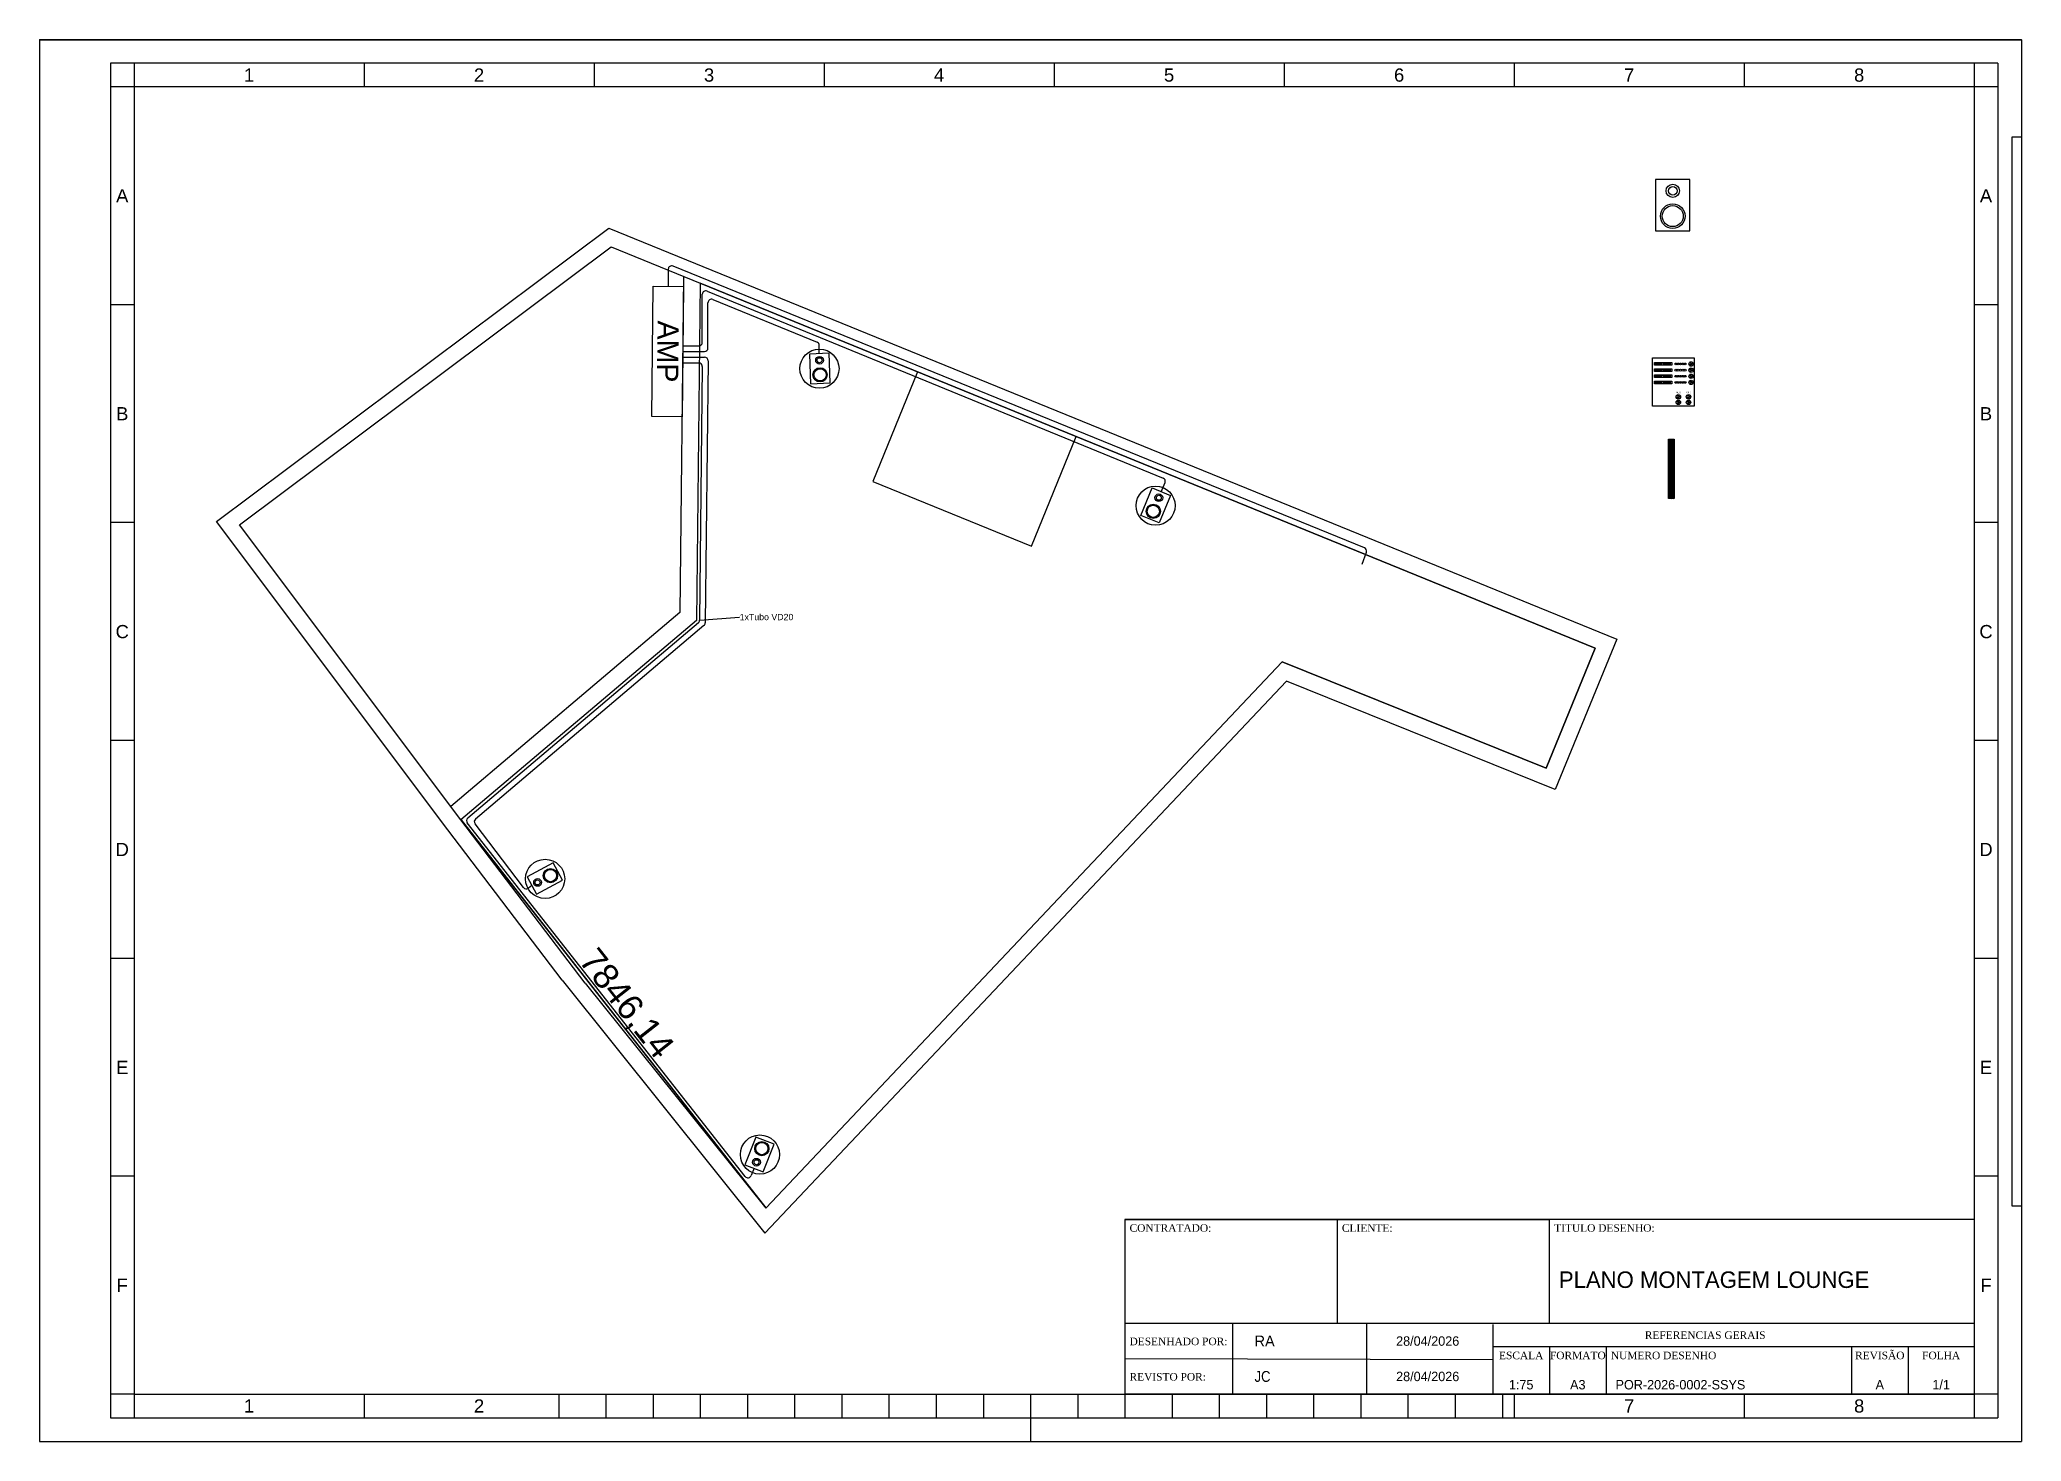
# Paper-space layout 'Layout1' of a CAD drawing. Header units: millimetres. Extents: x -87 to 333, y -15 to 282.
# The model-space entities are those that its viewports show. They can reach past a viewport. Long polylines and large blocks are cut down to what shows.
import ezdxf
from ezdxf import colors
from ezdxf.entities.mleader import LeaderData, LeaderLine
from ezdxf.enums import TextEntityAlignment as Align
from ezdxf.math import Vec2, Vec3

# ---------------------------------------------------------------- set-up
doc = ezdxf.new("R2010")
doc.units = ezdxf.units.MM
doc.layers.get('Defpoints').update_dxf_attribs({"color": 140})
for name, color, linetype in [('Cartiglio', 7, 'Continuous'), ('GEN - TEXT', 7, 'Continuous'), ('Ligação exterior', 171, 'Continuous'), ('Line_RIGHT', 1, 'Continuous'), ('MESA', 190, 'Continuous'), ('VP', 6, 'Continuous')]:
    doc.layers.add(name, color=color, linetype=linetype)
doc.layers.add('LINE_LEFT', color=170, linetype='Continuous', plot=False)
doc.styles.add('GE INSPIRA', font='')
doc.styles.add('ROMANTIC', font='romantic.ttf')
doc.styles.add('Standar', font='GOTHIC.TTF', dxfattribs={"height": 1.35})
doc.styles.get("Standard").update_dxf_attribs({"font": 'arial.ttf'})
doc.styles.get('GE INSPIRA').set_extended_font_data('GE Inspira')
doc.dimstyles.new('ISO-25', dxfattribs={"dimtxt": 400, "dimasz": 2.5, "dimexe": 1.25, "dimexo": 0.625, "dimtad": 1, "dimtxsty": 'Standard', "dimcen": 2.5, "dimadec": 0, "dimazin": 0, "dimtfac": 1, "dimtmove": 0, "dimatfit": 3, "dimfxl": 1, "dimarcsym": 0})
picture_1 = doc.add_image_def('image1.jpeg', size_in_pixel=(2000, 1500))

# ---------------------------------------------------------------- blocks, each defined once
blk = doc.blocks.new('A3')
at = {"layer": 'Cartiglio', "color": 7, "linetype": 'Continuous'}
for p, q in [((-84.28, 285.6), (335.72, 285.6)), ((-84.28, 285.6), (-84.28, -11.4)), ((335.72, 285.6), (335.72, -11.4)), ((330.72, 280.6), (-69.28, 280.6)), ((-69.28, 280.6), (-69.28, -6.4)), ((-64.28, 280.6), (-64.28, 275.6)), ((-15.53, 280.6), (-15.53, 275.6)), ((33.22, 280.6), (33.22, 275.6)), ((81.97, 280.6), (81.97, 275.6)), ((130.72, 280.6), (130.72, 275.6)), ((179.47, 280.6), (179.47, 275.6)), ((228.22, 280.6), (228.22, 275.6)), ((276.97, 280.6), (276.97, 275.6)), ((325.72, 280.6), (325.72, 275.6)), ((330.72, 280.6), (330.72, -6.4)), ((-64.28, 275.6), (-69.28, 275.6)), ((325.72, 275.6), (-64.28, 275.6)), ((-64.28, 275.6), (-64.28, -1.4)), ((325.72, 275.6), (325.72, -1.4)), ((330.72, 275.6), (325.72, 275.6)), ((-64.28, 229.44), (-69.28, 229.44)), ((330.72, 229.44), (325.72, 229.44)), ((-64.28, 183.27), (-69.28, 183.27)), ((330.72, 183.27), (325.72, 183.27)), ((-64.28, 137.1), (-69.28, 137.1)), ((330.72, 137.1), (325.72, 137.1)), ((-64.28, 90.94), (-69.28, 90.94)), ((330.72, 90.94), (325.72, 90.94)), ((-64.28, 44.77), (-69.28, 44.77)), ((330.72, 44.77), (325.72, 44.77)), ((-64.28, -1.4), (-69.28, -1.4)), ((-64.28, -1.4), (-64.28, -6.4)), ((-15.53, -1.4), (-15.53, -6.4)), ((25.72, -1.4), (25.72, -6.4)), ((35.72, -1.4), (35.72, -6.4)), ((45.72, -1.4), (45.72, -6.4)), ((55.72, -1.4), (55.72, -6.4)), ((65.72, -1.4), (65.72, -6.4)), ((75.72, -1.4), (75.72, -6.4)), ((85.72, -1.4), (85.72, -6.4)), ((95.72, -1.4), (95.72, -6.4)), ((105.72, -1.4), (105.72, -6.4)), ((115.72, -1.4), (115.72, -6.4)), ((125.72, -1.4), (125.72, -11.4)), ((135.72, -1.4), (135.72, -6.4)), ((145.72, -1.4), (145.72, -6.4)), ((155.72, -1.4), (155.72, -6.4)), ((165.72, -1.4), (165.72, -6.4)), ((175.72, -1.4), (175.72, -6.4)), ((185.72, -1.4), (185.72, -6.4)), ((195.72, -1.4), (195.72, -6.4)), ((205.72, -1.4), (205.72, -6.4)), ((215.72, -1.4), (215.72, -6.4)), ((225.72, -1.4), (225.72, -6.4)), ((228.22, -1.4), (228.22, -6.4)), ((276.97, -1.4), (276.97, -6.4)), ((330.72, -1.4), (325.72, -1.4)), ((325.72, -1.4), (325.72, -6.4)), ((-69.28, -6.4), (25.72, -6.4)), ((25.72, -6.4), (225.72, -6.4)), ((225.72, -6.4), (330.72, -6.4)), ((-84.28, -11.4), (335.72, -11.4))]:
    blk.add_line(p, q, dxfattribs=at)
at = {"layer": 'Cartiglio', "color": 7}
blk.add_line((-64.28, -1.4), (325.72, -1.4), dxfattribs=at)
at = {"layer": 'Cartiglio', "color": 7, "linetype": 'Continuous'}
blk.add_point((-64.28, -1.4), dxfattribs=at)
for s, p in [('1', (-39.91, 278.1)), ('2', (8.84, 278.1)), ('3', (57.59, 278.1)), ('4', (106.34, 278.1)), ('5', (155.09, 278.1)), ('6', (203.84, 278.1)), ('7', (252.59, 278.1)), ('8', (301.34, 278.1)), ('A', (-66.78, 252.52)), ('A', (328.22, 252.52)), ('B', (-66.78, 206.35)), ('B', (328.22, 206.35)), ('C', (-66.78, 160.18)), ('C', (328.22, 160.18)), ('D', (-66.78, 114.02)), ('D', (328.22, 114.02)), ('E', (-66.78, 67.85)), ('E', (328.22, 67.85)), ('F', (-66.78, 21.68)), ('F', (328.22, 21.68)), ('1', (-39.91, -3.9)), ('2', (8.84, -3.9)), ('7', (252.59, -3.9)), ('8', (301.34, -3.9))]:
    blk.add_text(s, height=2.8, dxfattribs=at).set_placement(p, align=Align.MIDDLE_CENTER)
blk = doc.blocks.new('Cartiglio_GE')
for p, q in [((-180, 37), (-180, 0)), ((0, 37), (-180, 37)), ((-180, 37), (-90, 37)), ((-135, 37), (-135, 15)), ((-90, 15), (-90, 37)), ((0, 37), (0, 0)), ((0, 15), (-180, 15)), ((-157.19, 14.93), (-157.19, -0.07)), ((-128.78, 14.85), (-128.78, -0.15)), ((-102, 14.77), (-102, 10)), ((-102, 10), (-102, 0)), ((0, 10), (-102, 10)), ((-90, 10), (-90, 0)), ((-78, 10), (-78, 0)), ((-26, 10), (-26, 0)), ((-14, 10), (-14, 0)), ((-102, 7.27), (-180, 7.5)), ((0, 0), (-180, 0))]:
    blk.add_line(p, q)
at = {"style": 'ROMANTIC'}
for s, p in [('CONTRATADO:', (-179, 36)), ('CLIENTE:', (-134, 36)), ('TITULO DESENHO:', (-89, 36)), ('NUMERO DESENHO', (-77, 9))]:
    blk.add_text(s, height=1.6, dxfattribs=at).set_placement(p, align=Align.TOP_LEFT)
blk.add_text('REFERENCIAS GERAIS', height=1.6, dxfattribs=at).set_placement((-57, 12.5), align=Align.MIDDLE_CENTER)
for s, p in [('DESENHADO POR:', (-179, 10.37)), ('REVISTO POR:', (-179, 2.87))]:
    blk.add_text(s, height=1.6, dxfattribs=at).set_placement(p)
for s, p in [('ESCALA', (-96, 9)), ('FORMATO', (-84, 9)), ('REVISÃO', (-20, 9)), ('FOLHA', (-7, 9))]:
    blk.add_text(s, height=1.6, dxfattribs=at).set_placement(p, align=Align.TOP_CENTER)
at = {"style": 'ROMANTIC', "flags": 12}
for tag, p in [('TITLE_1', (-88, 28.5)), ('TITLE_2', (-88, 22.5)), ('TITLE_3', (-88, 16.5))]:
    blk.add_attdef(tag, p, '', height=1.6, dxfattribs=at)
for tag, p in [('CHECKED_BY', (-154, 11.25)), ('DRW_DATE', (-125, 11.25)), ('CHECKED_BY', (-154, 3.75)), ('CHK_DATE', (-125, 3.75))]:
    blk.add_attdef(tag, text='', height=1.6, dxfattribs=at).set_placement(p, align=Align.MIDDLE_LEFT)
for tag, p in [('1:1', (-96, 1)), ('AX', (-84, 1)), ('AA', (-20, 1)), ('1/1', (-7, 1))]:
    blk.add_attdef(tag, text='', height=1.6, dxfattribs=at).set_placement(p, align=Align.CENTER)
blk = doc.blocks.new('*U16')
at = {"color": 0, "linetype": 'Continuous'}
for p, q in [((-0.16, 0.205), (-0.16, -0.274)), ((0.16, 0.205), (-0.16, 0.205)), ((0.16, -0.274), (0.16, 0.205)), ((-0.16, -0.274), (0.16, -0.274))]:
    blk.add_line(p, q, dxfattribs=at)
for centre, radius in [((0, 0.099), 0.0622), ((0, 0.099), 0.0399), ((0, -0.137), 0.115), ((0, -0.137), 0.0983)]:
    blk.add_circle(centre, radius, dxfattribs=at)
blk = doc.blocks.new('*U17')
at = {"color": 0, "linetype": 'Continuous'}
for p, q in [((-0.16, 0.205), (-0.16, -0.274)), ((0.16, 0.205), (-0.16, 0.205)), ((0.16, -0.274), (0.16, 0.205)), ((-0.16, -0.274), (0.16, -0.274))]:
    blk.add_line(p, q, dxfattribs=at)
for centre, radius in [((0, 0.099), 0.0622), ((0, 0.099), 0.0399), ((0, -0.137), 0.115), ((0, -0.137), 0.0983)]:
    blk.add_circle(centre, radius, dxfattribs=at)
blk = doc.blocks.new('*U18')
at = {"color": 0, "linetype": 'Continuous'}
for p, q in [((-0.16, 0.205), (-0.16, -0.274)), ((0.16, 0.205), (-0.16, 0.205)), ((0.16, -0.274), (0.16, 0.205)), ((-0.16, -0.274), (0.16, -0.274))]:
    blk.add_line(p, q, dxfattribs=at)
for centre, radius in [((0, 0.099), 0.0622), ((0, 0.099), 0.0399), ((0, -0.137), 0.115), ((0, -0.137), 0.0983)]:
    blk.add_circle(centre, radius, dxfattribs=at)
blk = doc.blocks.new('*D22')
at = {"layer": 'Defpoints', "color": 0, "transparency": 16777216}
for p in [(14759, -10714), (19606, -16884), (19606, -16884)]:
    blk.add_point(p, dxfattribs=at)
at = {"layer": 'MESA', "color": 0, "lineweight": -2, "transparency": 16777216}
for p, q in [((14758, -10714), (14758, -10715)), ((14761, -10716), (19605, -16882)), ((19607, -16883), (19607, -16883))]:
    blk.add_line(p, q, dxfattribs=at)
at = {"layer": 'MESA', "color": 0, "transparency": 16777216}
for points in [[(14761, -10716), (14760, -10716), (14759, -10714)], [(19605, -16881), (19604, -16882), (19606, -16884)]]:
    blk.add_solid(points, dxfattribs=at)
at = {"layer": 'MESA', "color": 0, "transparency": 16777216, "insert": (17372, -13650), "char_height": 400, "attachment_point": 5, "rotation": 308.1555}
blk.add_mtext('7846,14', dxfattribs=at)

msp = doc.modelspace()

# ---------------------------------------------------------------- linework, layer by layer
for p, q in [((10872.164, -5972.429), (17108.935, -1311.336)), ((17108.935, -1311.336), (33133.877, -7840.857)), ((11240.74, -6025.355), (17147.336, -1611.021)), ((17147.336, -1611.021), (18559.691, -2186.498)), ((18296.976, -2079.453), (18240.668, -7422.168)), ((18559.691, -2186.498), (18502.407, -7545.238)), ((18559.691, -2186.498), (32790.599, -7985.022)), ((22014.729, -3594.288), (21304.138, -5338.242)), ((23828.572, -6366.847), (24539.164, -4622.893)), ((21304.138, -5338.242), (23828.572, -6366.847)), ((14549.124, -10872.516), (10872.164, -5972.429)), ((14758.974, -10713.916), (11240.74, -6025.355)), ((18240.668, -7422.168), (14600.826, -10503.161)), ((18502.407, -7545.238), (14758.974, -10713.916)), ((33133.877, -7840.857), (32154.425, -10232.632)), ((32790.599, -7985.022), (32010.099, -9890.965)), ((19606.301, -16883.622), (27812.909, -8201.096)), ((32010.099, -9890.965), (27812.909, -8201.096)), ((19590.33, -17283.453), (27880.944, -8512.048)), ((32154.425, -10232.632), (27880.944, -8512.048)), ((16367.732, -13261.657), (14549.124, -10872.516)), ((16734.256, -13308.883), (14758.974, -10713.916)), ((16367.732, -13261.657), (19590.33, -17283.453)), ((16732.265, -13310.441), (19606.301, -16883.622))]:
    msp.add_line(p, q)
msp.add_lwpolyline([(19606.301, -16883.622), (27812.909, -8201.096), (32010.099, -9890.965), (32790.599, -7985.022), (18559.691, -2186.498), (18502.407, -7545.238), (14758.974, -10713.916), (19606.301, -16883.622)])
at = {"layer": 'Ligação exterior', "color": 6, "linetype": 'Continuous', "lineweight": -3}
msp.add_lwpolyline([(18295.301, -2238.455), (18273.483, -4308.595), (17792.523, -4303.526), (17814.341, -2233.386)], close=True, dxfattribs=at)
at = {"layer": 'LINE_LEFT'}
for p, q in [((18686.61, -3218.52), (18686.61, -2497.036)), ((18762.477, -2446.14), (20421.791, -3126.26)), ((18284.392, -3273.525), (18631.604, -3273.525)), ((18284.392, -3363.528), (18631.981, -3363.528)), ((18686.983, -3419.122), (18642.442, -7585.808)), ((20455.935, -3306.572), (20455.935, -3177.156)), ((18622.977, -7627.204), (14991.38, -10701.218)), ((15754.183, -11789.44), (14983.15, -10776.518)), ((15885.243, -11758.806), (15831.268, -11799.892))]:
    msp.add_line(p, q, dxfattribs=at)
for centre in [(20457.952, -3544.517), (16098.217, -11652.674)]:
    msp.add_circle(centre, 311.154, dxfattribs=at)
for centre, start, end in [((18741.615, -2497.036), 67.7122461, 180), ((20400.93, -3177.156), 0, 67.7122461), ((18631.604, -3218.52), 270, 0), ((18631.981, -3418.534), 359.387543, 90), ((18587.439, -7585.22), 310.2466832, 359.387543), ((15026.918, -10743.202), 130.2466832, 217.2782897), ((15797.951, -11756.124), 217.2782897, 307.2782897)]:
    msp.add_arc(centre, 55.006, start, end, dxfattribs=at)
at = {"layer": 'Line_RIGHT'}
for p, q in [((18596.607, -3128.516), (18596.607, -2362.87)), ((18672.474, -2311.973), (25921.052, -5283.022)), ((18284.392, -3183.522), (18541.601, -3183.522)), ((18284.392, -3453.532), (18541.01, -3453.532)), ((18596.012, -3509.125), (18552.884, -7543.698)), ((25891.832, -5500.205), (25951.13, -5354.674)), ((18533.419, -7585.094), (14868.643, -10687.192)), ((19279.876, -16380.812), (14860.948, -10763.184)), ((19419.334, -16252.011), (19374.323, -16366.874))]:
    msp.add_line(p, q, dxfattribs=at)
at = {"layer": 'Line_RIGHT', "linetype": 'Continuous'}
for p, q in [((25567.959, -5877.427), (25745.892, -5440.74)), ((25745.892, -5440.74), (26037.772, -5559.67)), ((26037.772, -5559.67), (25859.84, -5996.357)), ((25859.84, -5996.357), (25567.959, -5877.427))]:
    msp.add_line(p, q, dxfattribs=at)
at = {"layer": 'Line_RIGHT'}
for centre in [(25801.536, -5721.812), (19512.348, -16032.99)]:
    msp.add_circle(centre, 311.154, dxfattribs=at)
at = {"layer": 'Line_RIGHT', "linetype": 'Continuous'}
for centre, radius in [((25852.618, -5596.444), 61.31), ((25852.618, -5596.444), 39.303), ((25764.982, -5811.524), 113.154), ((25764.982, -5811.524), 96.873)]:
    msp.add_circle(centre, radius, dxfattribs=at)
at = {"layer": 'Line_RIGHT'}
for centre, start, end in [((18651.612, -2362.87), 67.7122461, 180), ((18541.601, -3128.516), 270, 0), ((18541.01, -3508.537), 359.387543, 90), ((25900.19, -5333.918), 337.8310769, 67.7122461), ((18497.881, -7543.11), 310.2466832, 359.387543), ((14904.181, -10729.176), 130.2466832, 218.1892271), ((19323.109, -16346.805), 218.1892271, 338.6012187)]:
    msp.add_arc(centre, 55.006, start, end, dxfattribs=at)
at = {"layer": 'MESA'}
msp.add_lwpolyline([(29084.81, -6650.118), (29151.247, -6461.466, 0.400131312), (29120.12, -6392.256), (18130.582, -1914.46, 0.532655248), (18054.821, -1965.4), (18054.821, -2235.921)], format="xyb", dxfattribs=at)

# ---------------------------------------------------------------- block references
at = {"layer": 'LINE_LEFT', "linetype": 'Continuous'}
for name, p, xscale, yscale, zscale, rotation in [('*U16', (20463.314, -3508.094), 985.2901051008264, 985.2901051008264, 985.2901051008264, 2.09698799551707), ('*U17', (16063.13, -11663.824), 985.2901051008268, 985.2901051008268, 985.2901051008268, 118.0999483707428)]:
    msp.add_blockref(name, p, dxfattribs=dict(at, xscale=xscale, yscale=yscale, zscale=zscale, rotation=rotation))
at = {"layer": 'Line_RIGHT', "linetype": 'Continuous', "xscale": 985.2901051008264, "yscale": 985.2901051008264, "zscale": 985.2901051008264, "rotation": 158.6012187131359}
msp.add_blockref('*U18', (19492.91, -16064.255), dxfattribs=at)

# ---------------------------------------------------------------- texts
at = {"layer": 'Ligação exterior', "color": 6, "linetype": 'Continuous', "lineweight": -3, "insert": (18049.098, -3271.77), "char_height": 338.8232, "attachment_point": 5, "rotation": 269.3961639, "style": 'Standar'}
msp.add_mtext_dynamic_manual_height_columns('\\pxqc;AMP', width=596.77692, gutter_width=1694.116, heights=[0], dxfattribs=at)

# ---------------------------------------------------------------- dimensions: what is measured, and where the dimension line sits
at = {"layer": 'MESA'}
dim = msp.add_aligned_dim(p1=(14758.974, -10713.916), p2=(19606.301, -16883.622), distance=0, dimstyle='ISO-25', dxfattribs=at)
dim.commit()
dim.dimension.update_dxf_attribs({"geometry": '*D22', "text_midpoint": (17372.15, -13649.876)})

# ---------------------------------------------------------------- pictures from other files: only their frames are drawn
image = msp.add_image(picture_1, insert=(39414.736, -16855.782), size_in_units=(22662.293, 16996.72), dxfattribs=at)
image.dxf.flags = 7

# ---------------------------------------------------------------- leaders
at = {"layer": 'MESA', "color": 7}
ml = msp.add_multileader_mtext('Standard', dxfattribs=at)
ml.set_content('1xTubo VD20', color=7)
ml.set_leader_properties()
ml.build(insert=Vec2(0, 0))
ctx = ml.context
ctx.base_point, ctx.char_height, ctx.plane_origin = Vec3(19187.647, -7492.557), 100, Vec3(18552.884, -7543.698)
notes = []
notes.append((ctx, [(0, (1, 1, 0), (19179.647, -7492.557), (1, 0), 8, [(0, [(18552.884, -7543.698)], 0, [])])]))
ctx.mtext.insert, ctx.mtext.flow_direction = Vec3(19189.647, -7441.705), 5
for ctx, leaders in notes:
    for number, flags, end, landing, length, lines in leaders:
        leader = LeaderData()
        leader.index, (leader.has_last_leader_line, leader.has_dogleg_vector, leader.attachment_direction) = number, flags
        leader.last_leader_point, leader.dogleg_vector, leader.dogleg_length = Vec3(end), Vec3(landing), length
        for number, points, colour, breaks in lines:
            line = LeaderLine()
            line.index, line.vertices, line.color, line.breaks = number, Vec3.list(points), colors.encode_raw_color(colour), breaks
            leader.lines.append(line)
        ctx.leaders.append(leader)

psp = doc.layouts.get("Layout1")

# ---------------------------------------------------------------- linework, layer by layer
at = {"linetype": 'Continuous'}
for p, q in [((255, 252.77), (255, 241.89)), ((262.27, 252.77), (255, 252.77)), ((262.27, 241.89), (262.27, 252.77)), ((255, 241.89), (262.27, 241.89))]:
    psp.add_line(p, q, dxfattribs=at)
at = {"color": 4, "linetype": 'Continuous'}
for p, q in [((257.76, 197.68), (257.84, 197.76)), ((257.76, 197.52), (257.99, 197.76)), ((257.76, 197.37), (258.14, 197.76)), ((257.76, 197.22), (258.3, 197.76)), ((257.76, 197.06), (258.45, 197.76)), ((257.76, 196.91), (258.61, 197.76)), ((257.76, 196.76), (258.76, 197.76)), ((257.76, 197.63), (257.89, 197.76)), ((257.76, 197.47), (258.04, 197.76)), ((257.76, 197.32), (258.2, 197.76)), ((257.76, 197.17), (258.35, 197.76)), ((257.76, 197.01), (258.5, 197.76)), ((257.76, 196.86), (258.66, 197.76)), ((257.76, 196.7), (258.81, 197.76)), ((257.76, 196.6), (258.9, 197.74)), ((257.76, 196.55), (258.9, 197.69)), ((257.76, 196.45), (258.9, 197.59)), ((257.76, 196.4), (258.9, 197.54)), ((257.76, 196.29), (258.9, 197.44)), ((257.76, 196.24), (258.9, 197.38)), ((257.76, 196.14), (258.9, 197.28)), ((257.76, 196.09), (258.9, 197.23)), ((257.76, 195.99), (258.9, 197.13)), ((257.76, 195.94), (258.9, 197.08)), ((257.76, 195.83), (258.9, 196.97)), ((257.76, 195.78), (258.9, 196.92)), ((257.76, 195.68), (258.9, 196.82)), ((257.76, 195.63), (258.9, 196.77)), ((257.76, 195.53), (258.9, 196.67)), ((257.76, 195.47), (258.9, 196.62)), ((257.76, 195.37), (258.9, 196.51)), ((257.76, 195.32), (258.9, 196.46)), ((257.76, 195.22), (258.9, 196.36)), ((257.76, 195.17), (258.9, 196.31)), ((257.76, 195.06), (258.9, 196.21)), ((257.76, 195.01), (258.9, 196.15)), ((257.76, 194.91), (258.9, 196.05)), ((257.76, 194.86), (258.9, 196)), ((257.76, 194.76), (258.9, 195.9)), ((257.76, 194.71), (258.9, 195.85)), ((257.76, 194.6), (258.9, 195.74)), ((257.76, 194.55), (258.9, 195.69)), ((257.76, 194.45), (258.9, 195.59)), ((257.76, 194.4), (258.9, 195.54)), ((257.76, 194.29), (258.9, 195.44)), ((257.76, 194.24), (258.9, 195.39)), ((257.76, 194.14), (258.9, 195.28)), ((257.76, 194.09), (258.9, 195.23)), ((257.76, 193.99), (258.9, 195.13)), ((257.76, 193.94), (258.9, 195.08)), ((257.76, 193.83), (258.9, 194.98)), ((257.76, 193.78), (258.9, 194.92)), ((257.76, 193.68), (258.9, 194.82)), ((257.76, 193.63), (258.9, 194.77)), ((257.76, 193.53), (258.9, 194.67)), ((257.76, 193.47), (258.9, 194.62)), ((257.76, 193.37), (258.9, 194.51)), ((257.76, 193.32), (258.9, 194.46)), ((257.76, 193.22), (258.9, 194.36)), ((257.76, 193.17), (258.9, 194.31)), ((257.76, 193.06), (258.9, 194.21)), ((257.76, 193.01), (258.9, 194.16)), ((257.76, 192.91), (258.9, 194.05)), ((257.76, 192.86), (258.9, 194)), ((257.76, 192.76), (258.9, 193.9)), ((257.76, 192.71), (258.9, 193.85)), ((257.76, 192.6), (258.9, 193.74)), ((257.76, 192.55), (258.9, 193.69)), ((257.76, 192.45), (258.9, 193.59)), ((257.76, 192.4), (258.9, 193.54)), ((257.76, 192.3), (258.9, 193.44)), ((257.76, 192.24), (258.9, 193.39)), ((257.76, 192.14), (258.9, 193.28)), ((257.76, 192.09), (258.9, 193.23)), ((257.76, 191.99), (258.9, 193.13)), ((257.76, 191.94), (258.9, 193.08)), ((257.76, 191.83), (258.9, 192.98)), ((257.76, 191.78), (258.9, 192.92)), ((257.76, 191.68), (258.9, 192.82)), ((257.76, 191.63), (258.9, 192.77)), ((257.76, 191.53), (258.9, 192.67)), ((257.76, 191.48), (258.9, 192.62)), ((257.76, 191.37), (258.9, 192.51)), ((257.76, 191.32), (258.9, 192.46)), ((257.76, 191.22), (258.9, 192.36)), ((257.76, 191.17), (258.9, 192.31)), ((257.76, 191.07), (258.9, 192.21)), ((257.76, 191.01), (258.9, 192.16)), ((257.76, 190.91), (258.9, 192.05)), ((257.76, 190.86), (258.9, 192)), ((257.76, 190.76), (258.9, 191.9)), ((257.76, 190.71), (258.9, 191.85)), ((257.76, 190.6), (258.9, 191.75)), ((257.76, 190.55), (258.9, 191.69)), ((257.76, 190.45), (258.9, 191.59)), ((257.76, 190.4), (258.9, 191.54)), ((257.76, 190.3), (258.9, 191.44)), ((257.76, 190.25), (258.9, 191.39)), ((257.76, 190.14), (258.9, 191.28)), ((257.76, 190.09), (258.9, 191.23)), ((257.76, 189.99), (258.9, 191.13)), ((257.76, 189.94), (258.9, 191.08)), ((257.76, 189.84), (258.9, 190.98)), ((257.76, 189.78), (258.9, 190.93)), ((257.76, 189.68), (258.9, 190.82)), ((257.76, 189.63), (258.9, 190.77)), ((257.76, 189.53), (258.9, 190.67)), ((257.76, 189.48), (258.9, 190.62)), ((257.76, 189.37), (258.9, 190.52)), ((257.76, 189.32), (258.9, 190.46)), ((257.76, 189.22), (258.9, 190.36)), ((257.76, 189.17), (258.9, 190.31)), ((257.76, 189.07), (258.9, 190.21)), ((257.76, 189.01), (258.9, 190.16)), ((257.76, 188.91), (258.9, 190.05)), ((257.76, 188.86), (258.9, 190)), ((257.76, 188.76), (258.9, 189.9)), ((257.76, 188.71), (258.9, 189.85)), ((257.76, 188.6), (258.9, 189.75)), ((257.76, 188.55), (258.9, 189.7)), ((257.76, 188.45), (258.9, 189.59)), ((257.76, 188.4), (258.9, 189.54)), ((257.76, 188.3), (258.9, 189.44)), ((257.76, 188.25), (258.9, 189.39)), ((257.76, 188.14), (258.9, 189.29)), ((257.76, 188.09), (258.9, 189.23)), ((257.76, 187.99), (258.9, 189.13)), ((257.76, 187.94), (258.9, 189.08)), ((257.76, 187.84), (258.9, 188.98)), ((257.76, 187.78), (258.9, 188.93)), ((257.76, 187.68), (258.9, 188.82)), ((257.76, 187.63), (258.9, 188.77)), ((257.76, 187.53), (258.9, 188.67)), ((257.76, 187.48), (258.9, 188.62)), ((257.76, 187.37), (258.9, 188.52)), ((257.76, 187.32), (258.9, 188.46)), ((257.76, 187.22), (258.9, 188.36)), ((257.76, 187.17), (258.9, 188.31)), ((257.76, 187.07), (258.9, 188.21)), ((257.76, 187.02), (258.9, 188.16)), ((257.76, 186.91), (258.9, 188.05)), ((257.76, 186.86), (258.9, 188)), ((257.76, 186.76), (258.9, 187.9)), ((257.76, 186.71), (258.9, 187.85)), ((257.76, 186.61), (258.9, 187.75)), ((257.76, 186.55), (258.9, 187.7)), ((257.76, 186.45), (258.9, 187.59)), ((257.76, 186.4), (258.9, 187.54)), ((257.76, 186.3), (258.9, 187.44)), ((257.76, 186.25), (258.9, 187.39)), ((257.76, 186.14), (258.9, 187.29)), ((257.76, 186.09), (258.9, 187.23)), ((257.76, 185.99), (258.9, 187.13)), ((257.76, 185.94), (258.9, 187.08)), ((257.76, 185.84), (258.9, 186.98)), ((257.76, 185.79), (258.9, 186.93)), ((257.76, 185.68), (258.9, 186.82)), ((257.76, 185.63), (258.9, 186.77)), ((257.76, 185.53), (258.9, 186.67)), ((257.76, 185.48), (258.9, 186.62)), ((257.76, 185.38), (258.9, 186.52)), ((257.76, 185.32), (258.9, 186.47)), ((257.76, 185.22), (258.9, 186.36)), ((257.79, 185.2), (258.9, 186.31)), ((257.89, 185.2), (258.9, 186.21)), ((257.94, 185.2), (258.9, 186.16)), ((258.04, 185.2), (258.9, 186.06)), ((258.09, 185.2), (258.9, 186)), ((258.2, 185.2), (258.9, 185.9)), ((258.25, 185.2), (258.9, 185.85)), ((258.35, 185.2), (258.9, 185.75)), ((258.4, 185.2), (258.9, 185.7)), ((258.5, 185.2), (258.9, 185.59)), ((258.56, 185.2), (258.9, 185.54)), ((258.66, 185.2), (258.9, 185.44)), ((258.71, 185.2), (258.9, 185.39)), ((258.81, 185.2), (258.9, 185.29)), ((258.86, 185.2), (258.9, 185.24))]:
    psp.add_line(p, q, dxfattribs=at)
at = {"linetype": 'Continuous'}
for centre, radius in [((258.63, 250.38), 1.41), ((258.63, 250.38), 0.907), ((258.63, 245.02), 2.61), ((258.63, 245.02), 2.23)]:
    psp.add_circle(centre, radius, dxfattribs=at)
at = {"layer": 'Ligação exterior', "color": 7, "linetype": 'Continuous', "lineweight": -3}
for p, q in [((254.34, 214.99), (263.19, 214.99)), ((254.34, 204.74), (254.34, 214.99)), ((263.19, 214.99), (263.19, 204.74)), ((254.74, 211.38), (258.41, 211.38)), ((254.74, 210.8), (254.74, 211.38)), ((258.41, 210.8), (254.74, 210.8)), ((254.74, 210.08), (258.41, 210.08)), ((254.74, 209.5), (254.74, 210.08)), ((256.25, 211.09), (254.87, 211.09)), ((256.25, 211.32), (256.59, 211.32)), ((256.25, 210.86), (256.25, 211.32)), ((256.59, 210.86), (256.25, 210.86)), ((256.25, 210.02), (256.59, 210.02)), ((256.25, 209.56), (256.25, 210.02)), ((256.59, 211.32), (256.59, 210.86)), ((258.24, 211.09), (256.59, 211.09)), ((256.59, 210.02), (256.59, 209.56)), ((258.41, 211.38), (258.41, 210.8)), ((258.41, 210.08), (258.41, 209.5)), ((258.41, 209.5), (254.74, 209.5)), ((256.25, 209.79), (254.87, 209.79)), ((256.59, 209.56), (256.25, 209.56)), ((258.24, 209.79), (256.59, 209.79)), ((263.19, 204.74), (254.34, 204.74))]:
    psp.add_line(p, q, dxfattribs=at)
at = {"layer": 'Ligação exterior', "color": 5, "linetype": 'Continuous', "lineweight": -3}
for p, q in [((254.74, 213.99), (258.41, 213.99)), ((254.74, 213.41), (254.74, 213.99)), ((258.41, 213.41), (254.74, 213.41)), ((256.25, 213.7), (254.87, 213.7)), ((256.25, 213.93), (256.59, 213.93)), ((256.25, 213.47), (256.25, 213.93)), ((256.59, 213.47), (256.25, 213.47)), ((256.59, 213.93), (256.59, 213.47)), ((258.24, 213.7), (256.59, 213.7)), ((258.41, 213.99), (258.41, 213.41))]:
    psp.add_line(p, q, dxfattribs=at)
at = {"layer": 'Ligação exterior', "color": 112, "linetype": 'Continuous', "lineweight": -3}
for p, q in [((254.74, 212.68), (258.41, 212.68)), ((254.74, 212.11), (254.74, 212.68)), ((258.41, 212.11), (254.74, 212.11)), ((256.25, 212.39), (254.87, 212.39)), ((256.25, 212.63), (256.59, 212.63)), ((256.25, 212.16), (256.25, 212.63)), ((256.59, 212.16), (256.25, 212.16)), ((256.59, 212.63), (256.59, 212.16)), ((258.24, 212.39), (256.59, 212.39)), ((258.41, 212.68), (258.41, 212.11))]:
    psp.add_line(p, q, dxfattribs=at)
at = {"layer": 'Ligação exterior', "color": 4, "linetype": 'Continuous', "lineweight": -3}
for p, q in [((257.76, 197.76), (258.9, 197.76)), ((257.76, 185.2), (257.76, 197.76)), ((258.9, 197.76), (258.9, 185.2)), ((258.9, 185.2), (257.76, 185.2))]:
    psp.add_line(p, q, dxfattribs=at)
at = {"layer": 'Ligação exterior', "color": 5, "linetype": 'Continuous', "lineweight": -3}
for centre, radius in [((259.27, 213.7), 0.187), ((259.77, 213.7), 0.187), ((260.27, 213.7), 0.187), ((260.77, 213.7), 0.187), ((261.26, 213.7), 0.187), ((262.52, 213.7), 0.474), ((262.39, 213.92), 0.111), ((262.39, 213.48), 0.111), ((262.77, 213.7), 0.111)]:
    psp.add_circle(centre, radius, dxfattribs=at)
at = {"layer": 'Ligação exterior', "color": 112, "linetype": 'Continuous', "lineweight": -3}
for centre, radius in [((259.27, 212.39), 0.187), ((259.77, 212.39), 0.187), ((260.27, 212.39), 0.187), ((260.77, 212.39), 0.187), ((261.26, 212.39), 0.187), ((262.52, 212.39), 0.474), ((262.39, 212.61), 0.111), ((262.39, 212.18), 0.111), ((262.77, 212.39), 0.111)]:
    psp.add_circle(centre, radius, dxfattribs=at)
at = {"layer": 'Ligação exterior', "color": 7, "linetype": 'Continuous', "lineweight": -3}
for centre, radius in [((259.27, 211.09), 0.187), ((259.77, 211.09), 0.187), ((260.27, 211.09), 0.187), ((260.77, 211.09), 0.187), ((261.26, 211.09), 0.187), ((262.52, 211.09), 0.474), ((262.52, 209.79), 0.474), ((262.39, 211.31), 0.111), ((262.39, 210.87), 0.111), ((262.39, 210.01), 0.111), ((262.77, 211.09), 0.111), ((259.27, 209.79), 0.187), ((259.77, 209.79), 0.187), ((260.27, 209.79), 0.187), ((260.77, 209.79), 0.187), ((261.26, 209.79), 0.187), ((262.39, 209.57), 0.111), ((262.77, 209.79), 0.111)]:
    psp.add_circle(centre, radius, dxfattribs=at)
at = {"layer": 'Ligação exterior', "color": 116, "linetype": 'Continuous', "lineweight": -3, "true_color": 0x136734}
for centre, radius in [((259.81, 206.75), 0.474), ((259.81, 205.57), 0.474), ((259.68, 206.97), 0.111), ((259.68, 206.53), 0.111), ((259.68, 205.79), 0.111), ((260.06, 206.75), 0.111), ((259.68, 205.36), 0.111), ((260.06, 205.57), 0.111)]:
    psp.add_circle(centre, radius, dxfattribs=at)
at = {"layer": 'Ligação exterior', "color": 1, "linetype": 'Continuous', "lineweight": -3}
for centre, radius in [((261.98, 206.75), 0.474), ((261.86, 206.97), 0.111), ((261.86, 206.53), 0.111), ((262.24, 206.75), 0.111)]:
    psp.add_circle(centre, radius, dxfattribs=at)
at = {"layer": 'Ligação exterior', "color": 30, "linetype": 'Continuous', "lineweight": -3}
for centre, radius in [((261.98, 205.57), 0.474), ((261.86, 205.79), 0.111), ((261.86, 205.36), 0.111), ((262.24, 205.57), 0.111)]:
    psp.add_circle(centre, radius, dxfattribs=at)

# ---------------------------------------------------------------- block references
at = {"layer": 'Cartiglio', "color": 7}
psp.add_blockref('A3', (-3.2, -3.19), dxfattribs=at)
at = {"layer": 'GEN - TEXT'}
ref = psp.add_blockref('Cartiglio_GE', (322.51, -4.58), dxfattribs=at)
ref.add_attrib('XXX-XXXXX', 'POR-2026-0002-SSYS', (246.51, -3.58), dxfattribs={"layer": 'Cartiglio', "color": 7, "height": 2, "style": 'GE INSPIRA'})
ref.add_attrib('TITLE_2', 'PLANO MONTAGEM LOUNGE', (234.51, 17.92), dxfattribs={"layer": 'Cartiglio', "height": 3.5, "style": 'GE INSPIRA'})
ref.add_attrib('DRAWN_BY', 'RA', dxfattribs={"layer": 'Cartiglio', "color": 7, "height": 2.3, "style": 'GE INSPIRA'}).set_placement((170, 6.67), align=Align.MIDDLE_LEFT)
ref.add_attrib('DRW_DATE', '28/04/2026', dxfattribs={"layer": 'Cartiglio', "color": 7, "height": 2, "style": 'GE INSPIRA'}).set_placement((200, 6.67), align=Align.MIDDLE_LEFT)
ref.add_attrib('CHECKED_BY', 'JC', dxfattribs={"layer": 'Cartiglio', "color": 7, "height": 2.3, "style": 'GE INSPIRA', "width": 0.9}).set_placement((170, -0.83), align=Align.MIDDLE_LEFT)
ref.add_attrib('CHK_DATE', '28/04/2026', dxfattribs={"layer": 'Cartiglio', "color": 7, "height": 2, "style": 'GE INSPIRA'}).set_placement((200, -0.83), align=Align.MIDDLE_LEFT)
ref.add_attrib('AA', 'A', dxfattribs={"layer": 'Cartiglio', "height": 2, "style": 'GE INSPIRA'}).set_placement((302.51, -3.58), align=Align.CENTER)
ref.add_attrib('1/1', '1/1', dxfattribs={"layer": 'Cartiglio', "height": 2, "style": 'GE INSPIRA'}).set_placement((315.51, -3.58), align=Align.CENTER)
ref.add_attrib('1:1', '1:75', dxfattribs={"layer": 'Cartiglio', "height": 2, "style": 'GE INSPIRA'}).set_placement((226.51, -3.58), align=Align.CENTER)
ref.add_attrib('AX', 'A3', dxfattribs={"layer": 'Cartiglio', "height": 2, "style": 'GE INSPIRA'}).set_placement((238.51, -3.58), align=Align.CENTER)

# ---------------------------------------------------------------- texts
at = {"layer": 'Ligação exterior', "color": 7, "style": 'Standar'}
for s, p in [('AUX', (259.35, 207.48)), ('MAIN', (261.38, 207.48))]:
    psp.add_text(s, height=0.343, dxfattribs=at).set_placement(p)

# ---------------------------------------------------------------- viewports
at = {"layer": 'VP'}
psp.add_viewport(center=(122.52, 133.92), size=(420, 297), view_center_point=(23813.267, -9453.36), view_height=22275, dxfattribs=at)

doc.saveas('drawing.dxf')
